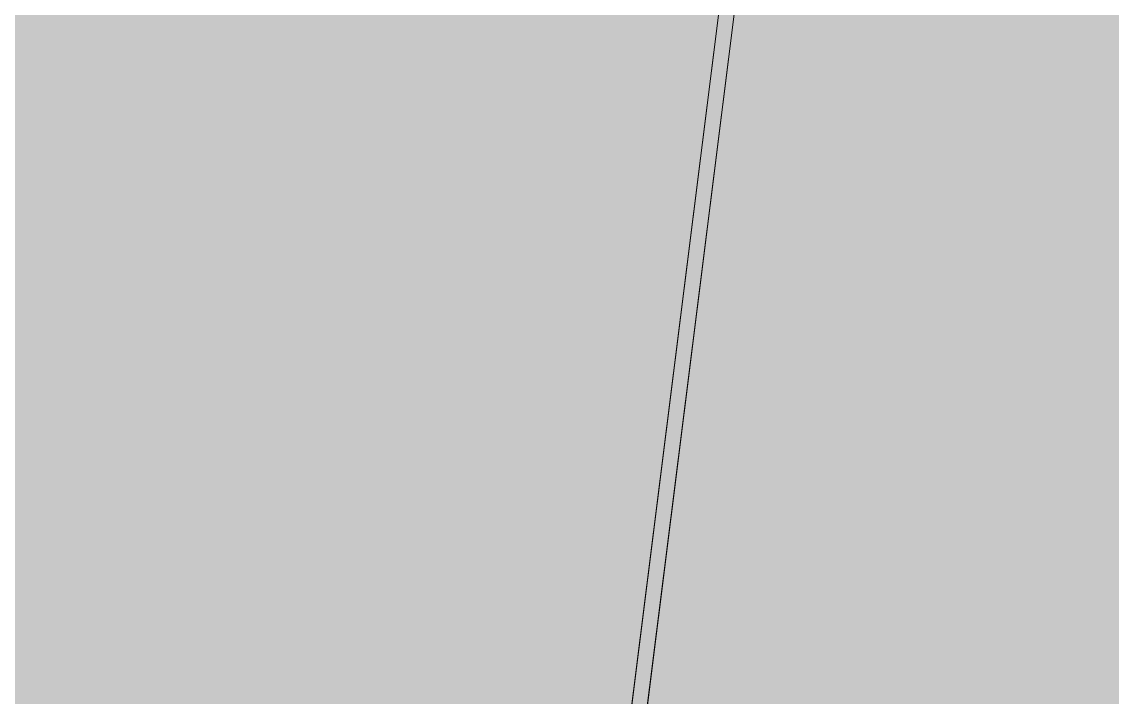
# Model space of a CAD drawing. Header units: metres. Extents: x -4 to 509425, y 7549 to 4732445.
# Drawn here: x 476002.26 to 476009.45, y 4719754.77 to 4719759.23 of the extents above; entities that cross this region are included whole.
import ezdxf

# ---------------------------------------------------------------- set-up
doc = ezdxf.new("R2010")
doc.units = ezdxf.units.M
doc.header["$LTSCALE"] = 0.01
doc.header["$MEASUREMENT"] = 0
doc.layers.get('0').update_dxf_attribs({"lineweight": 0})
doc.layers.add('_SUBESTACIÓN', color=1, linetype='Continuous')
doc.layers.add('SUBESTACION LA VID', color=253, linetype='Continuous')

# ---------------------------------------------------------------- blocks, each defined once
blk = doc.blocks.new('A$Cfff6051d')
at = {"layer": 'SUBESTACION LA VID', "lineweight": 15}
for p, q in [((476006.8689, 4719759.3786), (476006.2528, 4719754.4644)), ((476006.9697, 4719759.3659), (476006.3536, 4719754.4517))]:
    blk.add_line(p, q, dxfattribs=at)
blk.add_lwpolyline([(476006.8689, 4719759.3786), (476006.9697, 4719759.3659), (476006.3536, 4719754.4517), (476006.2528, 4719754.4644), (476006.8689, 4719759.3786)], dxfattribs=at)
at = {"layer": 'SUBESTACION LA VID'}
for points in [[(475976.8769, 4719766.927), (475976.8769, 4719766.927), (475976.8959, 4719767.0782), (475976.8959, 4719767.0782), (475976.8959, 4719767.0782), (476072.6239, 4719754.9233), (476072.6239, 4719754.9233), (476072.6239, 4719754.9233), (475976.8769, 4719766.927), (475976.8769, 4719766.927)], [(475976.8959, 4719767.0782), (475976.8959, 4719767.0782), (476072.6239, 4719754.9233), (476072.6239, 4719754.9233), (476072.6239, 4719754.9233), (476072.6429, 4719755.0745), (476072.6429, 4719755.0745), (476072.6429, 4719755.0745), (475976.8959, 4719767.0782), (475976.8959, 4719767.0782)]]:
    blk.add_open_spline(points, degree=3, knots=[0, 0, 0, 0, 1, 1, 1, 2, 2, 2, 3, 3, 3, 3], dxfattribs=at)
at = {"layer": 'SUBESTACION LA VID', "lineweight": 0}
for points in [[(475976.8769, 4719766.927), (475976.8769, 4719766.927), (475976.8959, 4719767.0782), (475976.8959, 4719767.0782), (475976.8959, 4719767.0782), (476072.6239, 4719754.9233), (476072.6239, 4719754.9233), (476072.6239, 4719754.9233), (475976.8769, 4719766.927), (475976.8769, 4719766.927)], [(475976.8959, 4719767.0782), (475976.8959, 4719767.0782), (476072.6239, 4719754.9233), (476072.6239, 4719754.9233), (476072.6239, 4719754.9233), (476072.6429, 4719755.0745), (476072.6429, 4719755.0745), (476072.6429, 4719755.0745), (475976.8959, 4719767.0782), (475976.8959, 4719767.0782)]]:
    blk.add_open_spline(points, degree=3, knots=[0, 0, 0, 0, 1, 1, 1, 2, 2, 2, 3, 3, 3, 3], dxfattribs=at)

msp = doc.modelspace()

# ---------------------------------------------------------------- hatches: boundary and pattern name
at = {"layer": '_SUBESTACIÓN', "transparency": 33554559}
h = msp.add_hatch(color=1, dxfattribs=at)
h.dxf.hatch_style = 1
h.paths.add_polyline_path([(475968.6399, 4719805.825), (476089.9386, 4719790.615), (476078.1686, 4719696.74), (475956.8686, 4719711.9502)])

# ---------------------------------------------------------------- block references
at = {"linetype": 'Continuous'}
msp.add_blockref('A$Cfff6051d', (0, 0), dxfattribs=at)

doc.saveas('drawing.dxf')
